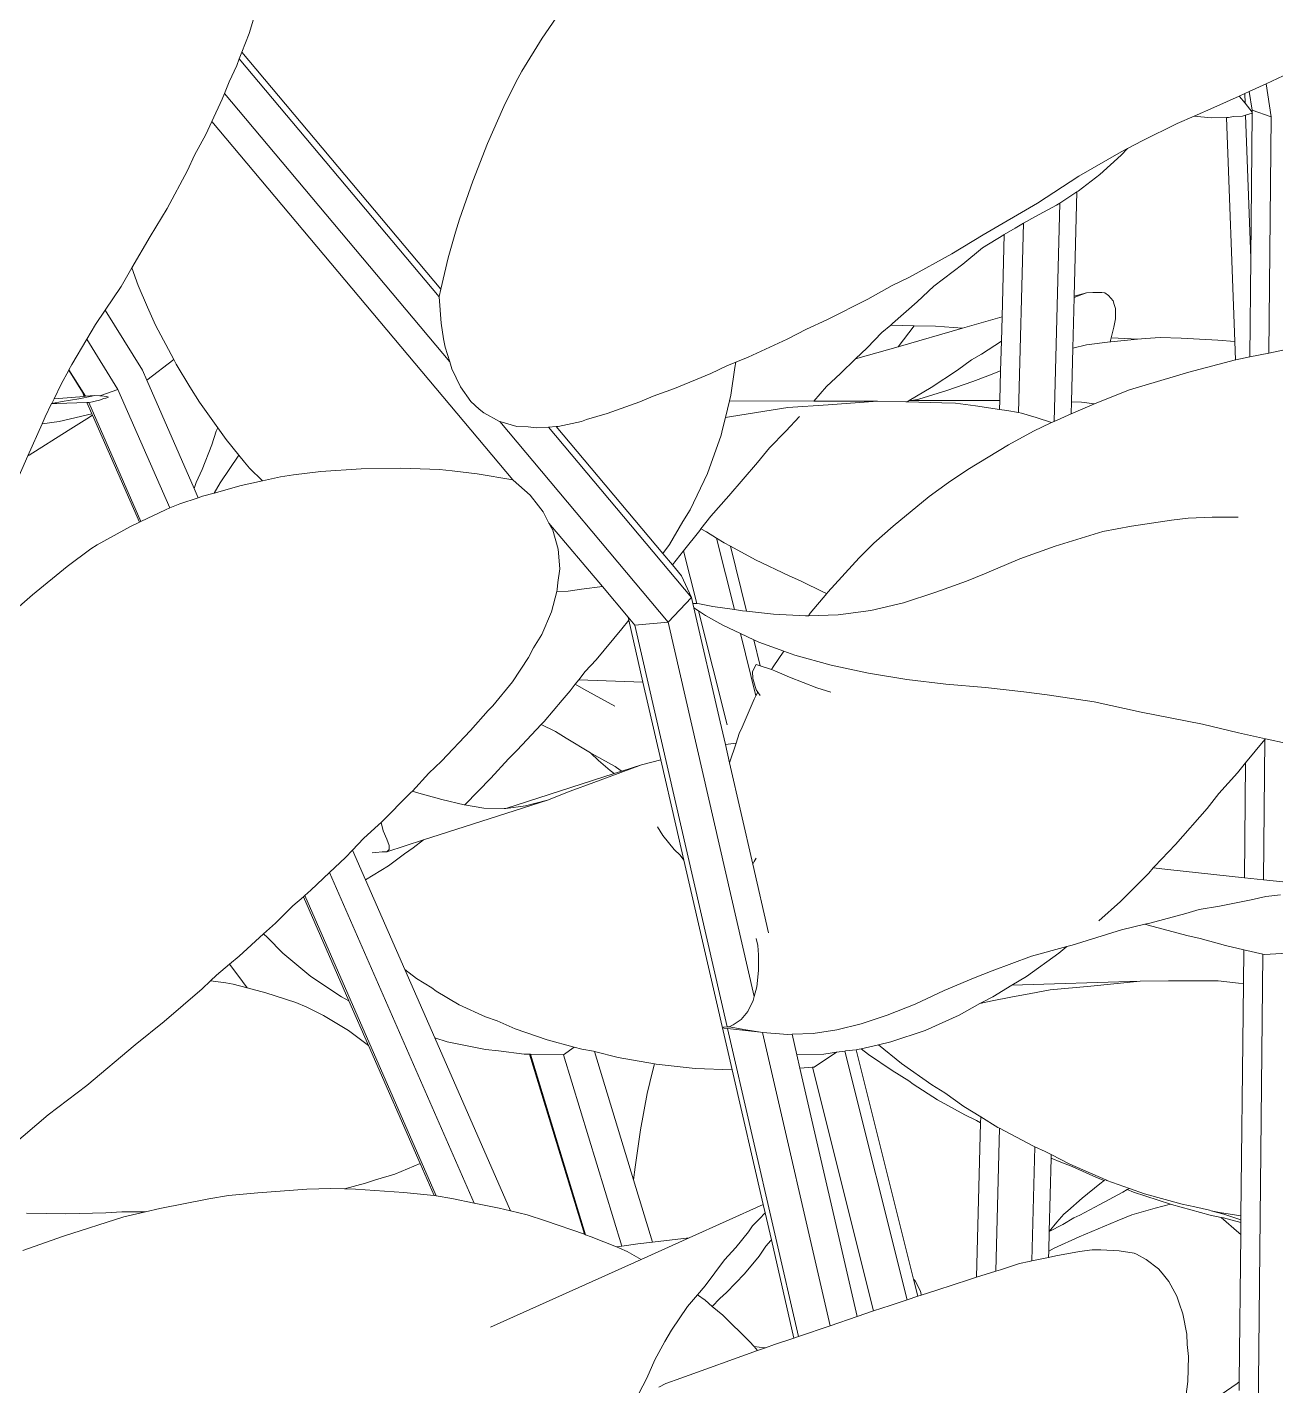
# Model space of a CAD drawing. Header units: metres. Extents: x 12.2 to 77.2, y 18.8 to 35.5.
# Drawn here: x 56.2861 to 56.479, y 29.6507 to 29.8605 of the extents above; entities that cross this region are included whole.
import ezdxf

# ---------------------------------------------------------------- set-up
doc = ezdxf.new("R2010")
doc.units = ezdxf.units.M
doc.layers.add('0inne_gulv', color=7, linetype='Continuous', lineweight=13)

# ---------------------------------------------------------------- blocks, each defined once
blk = doc.blocks.new('One bedroom house fr')
for p, q in [((1.37086, -2.60263), (1.36758, -2.60741)), ((1.32229, -2.60671), (1.32314, -2.60398)), ((1.32119, -2.60955), (1.32229, -2.60671)), ((1.36444, -2.61249), (1.36758, -2.60741)), ((1.32078, -2.61059), (1.32119, -2.60955)), ((1.35192, -2.64615), (1.32119, -2.60955)), ((1.31921, -2.61414), (1.32038, -2.61164)), ((1.32038, -2.61164), (1.32078, -2.61059)), ((1.35164, -2.64734), (1.32078, -2.61059)), ((1.31849, -2.61597), (1.31921, -2.61414)), ((1.36444, -2.61249), (1.36348, -2.61422)), ((1.48203, -2.61323), (1.47939, -2.61444)), ((1.31815, -2.61683), (1.31849, -2.61597)), ((1.35328, -2.65741), (1.31849, -2.61597)), ((1.36166, -2.61795), (1.36348, -2.61422)), ((1.47609, -2.61596), (1.47524, -2.61634)), ((1.47677, -2.61565), (1.47609, -2.61596)), ((1.47609, -2.61596), (1.47614, -2.61747)), ((1.4768, -2.61563), (1.47677, -2.61565)), ((1.47939, -2.61444), (1.4768, -2.61563)), ((1.47725, -2.61852), (1.4768, -2.61563)), ((1.48019, -2.61956), (1.47939, -2.61444)), ((1.31655, -2.62026), (1.31815, -2.61683)), ((1.35914, -2.62365), (1.36166, -2.61795)), ((1.47131, -2.61812), (1.46827, -2.61945)), ((1.47524, -2.61634), (1.47131, -2.61812)), ((1.47524, -2.61634), (1.47531, -2.61641)), ((1.47614, -2.61747), (1.47531, -2.61641)), ((1.47724, -2.61886), (1.47614, -2.61747)), ((1.31561, -2.62226), (1.31655, -2.62026)), ((1.36304, -2.67563), (1.31655, -2.62026)), ((1.46827, -2.61945), (1.46568, -2.62059)), ((1.46827, -2.61945), (1.47092, -2.61969)), ((1.47328, -2.61965), (1.47092, -2.61969)), ((1.4736, -2.61965), (1.47328, -2.61965)), ((1.47454, -2.65424), (1.47328, -2.61965)), ((1.4736, -2.61965), (1.47434, -2.61953)), ((1.47574, -2.61944), (1.47434, -2.61953)), ((1.47621, -2.6193), (1.47574, -2.61944)), ((1.47724, -2.61897), (1.47621, -2.6193)), ((1.47621, -2.6193), (1.47701, -2.64139)), ((1.47701, -2.64139), (1.47724, -2.61897)), ((1.47724, -2.61886), (1.47725, -2.61852)), ((1.47724, -2.61891), (1.47724, -2.61886)), ((1.47729, -2.61896), (1.47724, -2.61897)), ((1.48019, -2.61956), (1.47725, -2.61852)), ((1.47982, -2.65604), (1.48019, -2.61956)), ((1.31561, -2.62226), (1.31387, -2.6255)), ((1.46027, -2.62324), (1.46568, -2.62059)), ((1.35914, -2.62365), (1.35684, -2.62948)), ((1.45699, -2.6255), (1.458, -2.62444)), ((1.458, -2.62444), (1.457, -2.62497)), ((1.46027, -2.62324), (1.458, -2.62444)), ((1.31387, -2.6255), (1.31276, -2.62786)), ((1.457, -2.62497), (1.45047, -2.62873)), ((1.45369, -2.62846), (1.45699, -2.6255)), ((1.30964, -2.6337), (1.31276, -2.62786)), ((1.44409, -2.6329), (1.45047, -2.62873)), ((1.45369, -2.62846), (1.45036, -2.63104)), ((1.35478, -2.63538), (1.35684, -2.62948)), ((1.43568, -2.63777), (1.44409, -2.6329)), ((1.44665, -2.66658), (1.44754, -2.63288)), ((1.44754, -2.63288), (1.44702, -2.63322)), ((1.45017, -2.63116), (1.44754, -2.63288)), ((1.45017, -2.63116), (1.44974, -2.64725)), ((1.45036, -2.63104), (1.45017, -2.63116)), ((1.30703, -2.63802), (1.30964, -2.6337)), ((1.44366, -2.63501), (1.44194, -2.63598)), ((1.44366, -2.63501), (1.44702, -2.63322)), ((1.35478, -2.63538), (1.35416, -2.63739)), ((1.44061, -2.63673), (1.43895, -2.63771)), ((1.44194, -2.63598), (1.44061, -2.63673)), ((1.44116, -2.66523), (1.44194, -2.63598)), ((1.30418, -2.64288), (1.30703, -2.63802)), ((1.35307, -2.64135), (1.35416, -2.63739)), ((1.43085, -2.64069), (1.43568, -2.63777)), ((1.43887, -2.63776), (1.43559, -2.63978)), ((1.43861, -2.65045), (1.43895, -2.63771)), ((1.43895, -2.63771), (1.43887, -2.63776)), ((1.35192, -2.64615), (1.35307, -2.64135)), ((1.42429, -2.64429), (1.43085, -2.64069)), ((1.43559, -2.63978), (1.43254, -2.64231)), ((1.47686, -2.65664), (1.47701, -2.64139)), ((1.30251, -2.64574), (1.30418, -2.64288)), ((1.30418, -2.64288), (1.30514, -2.64558)), ((1.43254, -2.64231), (1.42809, -2.6457)), ((1.30514, -2.64558), (1.30659, -2.64894)), ((1.42163, -2.6456), (1.41788, -2.64771)), ((1.42429, -2.64429), (1.42163, -2.6456)), ((1.30006, -2.6494), (1.30251, -2.64574)), ((1.35165, -2.64728), (1.35164, -2.64734)), ((1.35164, -2.64734), (1.35194, -2.65143)), ((1.35165, -2.64728), (1.35192, -2.64615)), ((1.41788, -2.64771), (1.41155, -2.65091)), ((1.42809, -2.6457), (1.42549, -2.64813)), ((1.44974, -2.64748), (1.44953, -2.65529)), ((1.44974, -2.64725), (1.45166, -2.64671)), ((1.45095, -2.64701), (1.44974, -2.64748)), ((1.44974, -2.64725), (1.44974, -2.64748)), ((1.45095, -2.64701), (1.45166, -2.64671)), ((1.45166, -2.64671), (1.45264, -2.64666)), ((1.45264, -2.64666), (1.45401, -2.64669)), ((1.45401, -2.64669), (1.45449, -2.64676)), ((1.45449, -2.64676), (1.45505, -2.64713)), ((1.45576, -2.64797), (1.45505, -2.64713)), ((1.29857, -2.65163), (1.30006, -2.6494)), ((1.30581, -2.6587), (1.30006, -2.6494)), ((1.30784, -2.65171), (1.30659, -2.64894)), ((1.42549, -2.64813), (1.42167, -2.65149)), ((1.45594, -2.64853), (1.45576, -2.64797)), ((1.45612, -2.64914), (1.45594, -2.64853)), ((1.45612, -2.64914), (1.45615, -2.65076)), ((1.29722, -2.6539), (1.29857, -2.65163)), ((1.31065, -2.65705), (1.30784, -2.65171)), ((1.35232, -2.65386), (1.35194, -2.65143)), ((1.4084, -2.65233), (1.41155, -2.65091)), ((1.42001, -2.65287), (1.4214, -2.65171)), ((1.4214, -2.65171), (1.42167, -2.65149)), ((1.4214, -2.65171), (1.42504, -2.65181)), ((1.42258, -2.65505), (1.42504, -2.65181)), ((1.42504, -2.65181), (1.42835, -2.65189)), ((1.42835, -2.65189), (1.4325, -2.65221)), ((1.4325, -2.65221), (1.43861, -2.65045)), ((1.43851, -2.65421), (1.43861, -2.65045)), ((1.45615, -2.65076), (1.45586, -2.65203)), ((1.29492, -2.65778), (1.29722, -2.6539)), ((1.29722, -2.6539), (1.30201, -2.66164)), ((1.35257, -2.65515), (1.35232, -2.65386)), ((1.3994, -2.65667), (1.40539, -2.6539)), ((1.40539, -2.6539), (1.4084, -2.65233)), ((1.41775, -2.65521), (1.42001, -2.65287)), ((1.42258, -2.65505), (1.4325, -2.65221)), ((1.45547, -2.65367), (1.45532, -2.65429)), ((1.4554, -2.65428), (1.45951, -2.65389)), ((1.45586, -2.65203), (1.45547, -2.65367)), ((1.45547, -2.65367), (1.45654, -2.65375)), ((1.45654, -2.65375), (1.45951, -2.65389)), ((1.45951, -2.65389), (1.46075, -2.65377)), ((1.46301, -2.65362), (1.46075, -2.65377)), ((1.46626, -2.65372), (1.46301, -2.65362)), ((1.46626, -2.65372), (1.47196, -2.65404)), ((1.35328, -2.65741), (1.35257, -2.65515)), ((1.41596, -2.65695), (1.42258, -2.65505)), ((1.41775, -2.65521), (1.41596, -2.65695)), ((1.43851, -2.65421), (1.43541, -2.65619)), ((1.43839, -2.65876), (1.43851, -2.65421)), ((1.44953, -2.65529), (1.44931, -2.66359)), ((1.44953, -2.65529), (1.45163, -2.65475)), ((1.45163, -2.65475), (1.45532, -2.65429)), ((1.45532, -2.65429), (1.4554, -2.65428)), ((1.47196, -2.65404), (1.47454, -2.65424)), ((1.47465, -2.65709), (1.47454, -2.65424)), ((1.47982, -2.65604), (1.47686, -2.65664)), ((1.48197, -2.6556), (1.47982, -2.65604)), ((1.29447, -2.65862), (1.29492, -2.65778)), ((1.31065, -2.65705), (1.30651, -2.66022)), ((1.31102, -2.65775), (1.31065, -2.65705)), ((1.31314, -2.66123), (1.31102, -2.65775)), ((1.35361, -2.65846), (1.35328, -2.65741)), ((1.3936, -2.6592), (1.39607, -2.65801)), ((1.39607, -2.65801), (1.39749, -2.65744)), ((1.39749, -2.65744), (1.39735, -2.65829)), ((1.39749, -2.65744), (1.3994, -2.65667)), ((1.41596, -2.65695), (1.41367, -2.6592)), ((1.43171, -2.65866), (1.43391, -2.65706)), ((1.43541, -2.65619), (1.43391, -2.65706)), ((1.47465, -2.65709), (1.46744, -2.65897)), ((1.47474, -2.65707), (1.47465, -2.65709)), ((1.47686, -2.65664), (1.47474, -2.65707)), ((1.29327, -2.66083), (1.29444, -2.65867)), ((1.29444, -2.65867), (1.29447, -2.65862)), ((1.29654, -2.66206), (1.29444, -2.65867)), ((1.297, -2.66271), (1.29447, -2.65862)), ((1.30651, -2.66022), (1.30581, -2.6587)), ((1.30651, -2.66022), (1.30648, -2.66024)), ((1.3138, -2.67694), (1.30651, -2.66022)), ((1.35361, -2.65846), (1.35495, -2.66127)), ((1.3936, -2.6592), (1.38803, -2.66152)), ((1.39735, -2.65829), (1.39673, -2.66255)), ((1.41367, -2.6592), (1.4115, -2.66122)), ((1.43171, -2.65866), (1.42763, -2.66136)), ((1.43408, -2.66043), (1.43642, -2.65956)), ((1.43642, -2.65956), (1.43839, -2.65876)), ((1.43827, -2.66338), (1.43839, -2.65876)), ((1.46744, -2.65897), (1.45827, -2.66173)), ((1.29216, -2.66308), (1.29327, -2.66083)), ((1.29683, -2.66272), (1.29654, -2.66206)), ((1.29654, -2.66206), (1.29697, -2.66271)), ((1.29926, -2.66263), (1.30201, -2.66164)), ((1.30201, -2.66164), (1.31004, -2.67996)), ((1.31464, -2.66363), (1.31314, -2.66123)), ((1.35657, -2.66353), (1.35495, -2.66127)), ((1.38803, -2.66152), (1.38472, -2.66268)), ((1.4115, -2.66122), (1.40952, -2.66345)), ((1.42763, -2.66136), (1.42428, -2.66338)), ((1.43007, -2.6618), (1.42575, -2.66316)), ((1.43007, -2.6618), (1.43408, -2.66043)), ((1.45827, -2.66173), (1.45301, -2.66381)), ((1.29077, -2.6659), (1.29179, -2.66383)), ((1.29179, -2.66383), (1.2918, -2.6638)), ((1.29258, -2.66382), (1.29179, -2.66383)), ((1.2918, -2.6638), (1.29216, -2.66308)), ((1.29343, -2.66354), (1.2918, -2.6638)), ((1.29216, -2.66308), (1.29683, -2.66272)), ((1.29725, -2.66369), (1.29258, -2.66382)), ((1.29343, -2.66354), (1.29599, -2.66309)), ((1.29599, -2.66309), (1.29798, -2.6627)), ((1.29683, -2.66272), (1.29697, -2.66271)), ((1.29697, -2.66271), (1.297, -2.66271)), ((1.297, -2.66271), (1.29843, -2.6626)), ((1.29753, -2.66367), (1.29725, -2.66369)), ((1.29801, -2.66543), (1.29725, -2.66369)), ((1.30557, -2.68203), (1.29753, -2.66367)), ((1.29762, -2.66367), (1.2992, -2.66331)), ((1.29798, -2.6627), (1.29843, -2.6626)), ((1.29843, -2.6626), (1.29926, -2.66263)), ((1.29983, -2.66304), (1.2992, -2.66331)), ((1.29926, -2.66263), (1.29945, -2.66264)), ((1.29945, -2.66264), (1.30033, -2.66272)), ((1.30018, -2.66298), (1.29983, -2.66304)), ((1.30057, -2.66284), (1.30018, -2.66298)), ((1.30057, -2.66284), (1.30033, -2.66272)), ((1.31464, -2.66363), (1.31746, -2.66759)), ((1.35785, -2.66468), (1.35657, -2.66353)), ((1.37761, -2.66539), (1.38267, -2.66356)), ((1.38267, -2.66356), (1.38472, -2.66268)), ((1.39651, -2.66342), (1.39587, -2.66598)), ((1.39673, -2.66255), (1.39651, -2.66342)), ((1.40952, -2.66345), (1.39651, -2.66342)), ((1.39939, -2.6654), (1.40549, -2.66444)), ((1.40549, -2.66444), (1.41175, -2.66402)), ((1.41939, -2.66347), (1.40952, -2.66345)), ((1.41175, -2.66402), (1.41939, -2.66347)), ((1.41939, -2.66347), (1.42375, -2.66357)), ((1.42375, -2.66357), (1.42397, -2.66357)), ((1.42428, -2.66338), (1.42397, -2.66357)), ((1.42397, -2.66357), (1.42929, -2.6637)), ((1.42428, -2.66338), (1.42468, -2.66338)), ((1.42468, -2.66338), (1.42575, -2.66316)), ((1.42468, -2.66338), (1.43712, -2.66336)), ((1.43139, -2.66376), (1.42929, -2.6637)), ((1.4345, -2.66419), (1.43139, -2.66376)), ((1.4345, -2.66419), (1.43823, -2.66476)), ((1.43827, -2.66338), (1.43712, -2.66336)), ((1.43823, -2.66476), (1.43827, -2.66338)), ((1.44931, -2.66359), (1.44926, -2.66544)), ((1.45289, -2.66386), (1.44926, -2.66544)), ((1.44931, -2.66359), (1.4509, -2.66362)), ((1.4509, -2.66362), (1.45289, -2.66386)), ((1.45301, -2.66381), (1.45289, -2.66386)), ((1.29077, -2.6659), (1.29031, -2.66694)), ((1.29293, -2.66661), (1.29801, -2.66543)), ((1.29724, -2.66618), (1.29434, -2.66801)), ((1.29724, -2.66618), (1.2981, -2.66562)), ((1.2981, -2.66562), (1.29801, -2.66543)), ((1.30534, -2.68215), (1.2981, -2.66562)), ((1.35854, -2.66529), (1.35785, -2.66468)), ((1.36097, -2.66661), (1.35854, -2.66529)), ((1.37364, -2.66658), (1.37006, -2.66737)), ((1.37441, -2.66629), (1.37364, -2.66658)), ((1.37761, -2.66539), (1.37441, -2.66629)), ((1.39587, -2.66598), (1.39543, -2.66779)), ((1.39587, -2.66598), (1.3965, -2.66588)), ((1.3965, -2.66588), (1.39939, -2.6654)), ((1.4073, -2.66584), (1.40519, -2.6681)), ((1.43823, -2.66476), (1.43936, -2.66493)), ((1.43936, -2.66493), (1.44116, -2.66523)), ((1.44116, -2.66523), (1.4416, -2.66531)), ((1.4416, -2.66531), (1.44385, -2.66598)), ((1.44385, -2.66598), (1.44622, -2.66677)), ((1.44665, -2.66658), (1.44622, -2.66677)), ((1.44926, -2.66544), (1.44665, -2.66658)), ((1.29031, -2.66694), (1.28813, -2.67192)), ((1.29434, -2.66801), (1.28832, -2.67178)), ((1.29031, -2.66694), (1.29293, -2.66661)), ((1.31652, -2.67023), (1.31722, -2.66808)), ((1.31722, -2.66808), (1.31746, -2.66759)), ((1.31746, -2.66759), (1.31873, -2.66937)), ((1.36101, -2.66662), (1.36097, -2.66661)), ((1.38702, -2.6976), (1.36101, -2.66662)), ((1.36364, -2.66735), (1.36101, -2.66662)), ((1.36364, -2.66735), (1.36538, -2.66744)), ((1.36666, -2.66758), (1.36538, -2.66744)), ((1.36854, -2.66746), (1.36666, -2.66758)), ((1.36975, -2.66739), (1.36854, -2.66746)), ((1.39062, -2.69377), (1.36854, -2.66746)), ((1.37006, -2.66737), (1.36975, -2.66739)), ((1.38621, -2.687), (1.36975, -2.66739)), ((1.39309, -2.67461), (1.3952, -2.66869)), ((1.39543, -2.66779), (1.3952, -2.66869)), ((1.40519, -2.6681), (1.40267, -2.67069)), ((1.43959, -2.67023), (1.44347, -2.66808)), ((1.44347, -2.66808), (1.44615, -2.6668)), ((1.44622, -2.66677), (1.44615, -2.6668)), ((1.31652, -2.67023), (1.31502, -2.67402)), ((1.32073, -2.67182), (1.31873, -2.66937)), ((1.40081, -2.67295), (1.40267, -2.67069)), ((1.43959, -2.67023), (1.43331, -2.67402)), ((1.28628, -2.67612), (1.28813, -2.67192)), ((1.28813, -2.67192), (1.28832, -2.67178)), ((1.31783, -2.67606), (1.32073, -2.67182)), ((1.32159, -2.67287), (1.32073, -2.67182)), ((1.32238, -2.67382), (1.32159, -2.67287)), ((1.31502, -2.67402), (1.31411, -2.676)), ((1.32436, -2.67577), (1.32238, -2.67382)), ((1.32715, -2.67516), (1.32913, -2.67483)), ((1.32913, -2.67483), (1.33336, -2.67434)), ((1.33336, -2.67434), (1.33959, -2.67392)), ((1.34573, -2.67382), (1.33959, -2.67392)), ((1.34573, -2.67382), (1.35171, -2.67404)), ((1.35171, -2.67404), (1.35368, -2.67422)), ((1.35368, -2.67422), (1.35753, -2.67468)), ((1.36304, -2.67563), (1.35753, -2.67468)), ((1.39309, -2.67461), (1.39041, -2.68025)), ((1.3964, -2.6781), (1.40081, -2.67295)), ((1.43331, -2.67402), (1.43032, -2.676)), ((1.31411, -2.676), (1.3138, -2.67694)), ((1.31443, -2.67837), (1.3138, -2.67694)), ((1.31691, -2.67765), (1.31783, -2.67606)), ((1.31691, -2.67765), (1.32107, -2.67649)), ((1.32107, -2.67649), (1.32436, -2.67577)), ((1.32436, -2.67577), (1.32715, -2.67516)), ((1.36309, -2.67565), (1.36304, -2.67563)), ((1.36309, -2.67565), (1.36569, -2.678)), ((1.43032, -2.676), (1.42737, -2.67821)), ((1.31443, -2.67837), (1.31162, -2.67932)), ((1.31511, -2.67815), (1.31443, -2.67837)), ((1.31511, -2.67815), (1.31691, -2.67765)), ((1.36569, -2.678), (1.36701, -2.67965)), ((1.39361, -2.68121), (1.3964, -2.6781)), ((1.42737, -2.67821), (1.42177, -2.68277)), ((1.30557, -2.68203), (1.30937, -2.68023)), ((1.30937, -2.68023), (1.31004, -2.67996)), ((1.31004, -2.67996), (1.31162, -2.67932)), ((1.36772, -2.68056), (1.36701, -2.67965)), ((1.36772, -2.68056), (1.36862, -2.68229)), ((1.39041, -2.68025), (1.38932, -2.68205)), ((1.3921, -2.6832), (1.39361, -2.68121)), ((1.29885, -2.68564), (1.30397, -2.6828)), ((1.30397, -2.6828), (1.30534, -2.68215)), ((1.30534, -2.68215), (1.30557, -2.68203)), ((1.37686, -2.6921), (1.36862, -2.68229)), ((1.36862, -2.68229), (1.36919, -2.68337)), ((1.37004, -2.68632), (1.36919, -2.68337)), ((1.38932, -2.68205), (1.38725, -2.6856)), ((1.3919, -2.68346), (1.3921, -2.6832)), ((1.3921, -2.6832), (1.39297, -2.68364)), ((1.42177, -2.68277), (1.41881, -2.68541)), ((1.45418, -2.68361), (1.4586, -2.68276)), ((1.4586, -2.68276), (1.46477, -2.68182)), ((1.46734, -2.68153), (1.46477, -2.68182)), ((1.47104, -2.6814), (1.46734, -2.68153)), ((1.47104, -2.6814), (1.47506, -2.68139)), ((1.3919, -2.68346), (1.38941, -2.68659)), ((1.3945, -2.6846), (1.39297, -2.68364)), ((1.39727, -2.69566), (1.3945, -2.6846)), ((1.39566, -2.68533), (1.3945, -2.6846)), ((1.39566, -2.68533), (1.39664, -2.68586)), ((1.41654, -2.68768), (1.41881, -2.68541)), ((1.44679, -2.68584), (1.45418, -2.68361)), ((1.29421, -2.68899), (1.29786, -2.68628)), ((1.29786, -2.68628), (1.29885, -2.68564)), ((1.37004, -2.68632), (1.37027, -2.68936)), ((1.38621, -2.687), (1.38725, -2.6856)), ((1.38769, -2.68875), (1.38621, -2.687)), ((1.38941, -2.68659), (1.38769, -2.68875)), ((1.39145, -2.69473), (1.38941, -2.68659)), ((1.39664, -2.68586), (1.39915, -2.69591)), ((1.39664, -2.68586), (1.40052, -2.68798)), ((1.44136, -2.68779), (1.44679, -2.68584)), ((1.29421, -2.68899), (1.28883, -2.69338)), ((1.37027, -2.68936), (1.36999, -2.69146)), ((1.38909, -2.69042), (1.38769, -2.68875)), ((1.40052, -2.68798), (1.40571, -2.69046)), ((1.4117, -2.69297), (1.41654, -2.68768)), ((1.43589, -2.69014), (1.44136, -2.68779)), ((1.3699, -2.69255), (1.36999, -2.69146)), ((1.38909, -2.69042), (1.39062, -2.69377)), ((1.40571, -2.69046), (1.40748, -2.6912)), ((1.40748, -2.6912), (1.41114, -2.69301)), ((1.42839, -2.69295), (1.43311, -2.69124)), ((1.43311, -2.69124), (1.43589, -2.69014)), ((1.28883, -2.69338), (1.28679, -2.69519)), ((1.36982, -2.69287), (1.36901, -2.696)), ((1.3699, -2.69255), (1.36982, -2.69287)), ((1.37157, -2.69281), (1.36982, -2.69287)), ((1.37157, -2.69281), (1.37362, -2.69252)), ((1.37686, -2.6921), (1.37362, -2.69252)), ((1.38083, -2.69682), (1.37686, -2.6921)), ((1.39062, -2.69377), (1.38702, -2.6976)), ((1.39084, -2.69471), (1.39062, -2.69377)), ((1.40898, -2.69622), (1.41153, -2.69317)), ((1.41114, -2.69301), (1.41153, -2.69317)), ((1.41153, -2.69317), (1.4117, -2.69297)), ((1.42839, -2.69295), (1.42339, -2.6946)), ((1.39084, -2.69471), (1.39145, -2.69473)), ((1.39099, -2.69536), (1.39084, -2.69471)), ((1.39099, -2.69536), (1.39173, -2.69584)), ((1.39505, -2.71298), (1.39099, -2.69536)), ((1.39145, -2.69473), (1.39186, -2.69475)), ((1.39613, -2.71342), (1.39173, -2.69584)), ((1.39173, -2.69584), (1.39279, -2.69654)), ((1.39395, -2.69516), (1.39186, -2.69475)), ((1.39395, -2.69516), (1.39727, -2.69566)), ((1.39727, -2.69566), (1.39852, -2.69585)), ((1.39915, -2.69591), (1.39852, -2.69585)), ((1.40329, -2.69634), (1.39915, -2.69591)), ((1.4133, -2.69644), (1.41836, -2.69578)), ((1.41836, -2.69578), (1.42339, -2.6946)), ((1.36751, -2.69947), (1.36901, -2.696)), ((1.37988, -2.69863), (1.38093, -2.69727)), ((1.38188, -2.69807), (1.38083, -2.69682)), ((1.38093, -2.69727), (1.38083, -2.69682)), ((1.38313, -2.70684), (1.38093, -2.69727)), ((1.38702, -2.6976), (1.38188, -2.69807)), ((1.40033, -2.75539), (1.38702, -2.6976)), ((1.39546, -2.69807), (1.39279, -2.69654)), ((1.39546, -2.69807), (1.39819, -2.69934)), ((1.40826, -2.69661), (1.40329, -2.69634)), ((1.4087, -2.6966), (1.40826, -2.69661)), ((1.4087, -2.6966), (1.40898, -2.69622)), ((1.4133, -2.69644), (1.4087, -2.6966)), ((1.36751, -2.69947), (1.36625, -2.70155)), ((1.37988, -2.69863), (1.37589, -2.70339)), ((1.39616, -2.76006), (1.38188, -2.69807)), ((1.40059, -2.70895), (1.39819, -2.69934)), ((1.39819, -2.69934), (1.40025, -2.70031)), ((1.36625, -2.70155), (1.36548, -2.70306)), ((1.40025, -2.70031), (1.40126, -2.70434)), ((1.40025, -2.70031), (1.40102, -2.70066)), ((1.40488, -2.70207), (1.40102, -2.70066)), ((1.40488, -2.70207), (1.40324, -2.70449)), ((1.40658, -2.70269), (1.40488, -2.70207)), ((1.36298, -2.70681), (1.36548, -2.70306)), ((1.37423, -2.70522), (1.37589, -2.70339)), ((1.40063, -2.70413), (1.40004, -2.70521)), ((1.40063, -2.70413), (1.40126, -2.70434)), ((1.40126, -2.70434), (1.40298, -2.70492)), ((1.4122, -2.70422), (1.40658, -2.70269)), ((1.4122, -2.70422), (1.41797, -2.70545)), ((1.37324, -2.70648), (1.37423, -2.70522)), ((1.4001, -2.70627), (1.40004, -2.70521)), ((1.4001, -2.70627), (1.40064, -2.70804)), ((1.40298, -2.70492), (1.40324, -2.70449)), ((1.40298, -2.70492), (1.40352, -2.7051)), ((1.40575, -2.70609), (1.40352, -2.7051)), ((1.40575, -2.70609), (1.41, -2.70773)), ((1.41797, -2.70545), (1.42388, -2.70643)), ((1.42388, -2.70643), (1.42992, -2.70719)), ((1.36298, -2.70681), (1.35994, -2.71049)), ((1.37189, -2.7082), (1.37068, -2.70962)), ((1.37189, -2.7082), (1.37268, -2.70719)), ((1.37268, -2.70719), (1.37324, -2.70648)), ((1.374, -2.70795), (1.37268, -2.70719)), ((1.37324, -2.70648), (1.38313, -2.70684)), ((1.374, -2.70795), (1.37881, -2.71054)), ((1.3859, -2.71885), (1.38313, -2.70684)), ((1.40059, -2.70895), (1.40089, -2.7084)), ((1.40089, -2.7084), (1.40064, -2.70804)), ((1.40124, -2.70891), (1.40089, -2.7084)), ((1.41216, -2.70841), (1.41, -2.70773)), ((1.42992, -2.70719), (1.43603, -2.70769)), ((1.44197, -2.70833), (1.43603, -2.70769)), ((1.44197, -2.70833), (1.44556, -2.70879)), ((1.35994, -2.71049), (1.3592, -2.71124)), ((1.37068, -2.70962), (1.36785, -2.71293)), ((1.39845, -2.71378), (1.40032, -2.70946)), ((1.40032, -2.70946), (1.40059, -2.70895)), ((1.44556, -2.70879), (1.45281, -2.70987)), ((1.46009, -2.71151), (1.45281, -2.70987)), ((1.3592, -2.71124), (1.35652, -2.71434)), ((1.46959, -2.71332), (1.46009, -2.71151)), ((1.35199, -2.71908), (1.35652, -2.71434)), ((1.36371, -2.71738), (1.36743, -2.71338)), ((1.36743, -2.71338), (1.36785, -2.71293)), ((1.36964, -2.71446), (1.36743, -2.71338)), ((1.37128, -2.71552), (1.36964, -2.71446)), ((1.39586, -2.71649), (1.39505, -2.71298)), ((1.39802, -2.71478), (1.39752, -2.71628)), ((1.39802, -2.71478), (1.39845, -2.71378)), ((1.47515, -2.71469), (1.46959, -2.71332)), ((1.47929, -2.71559), (1.47515, -2.71469)), ((1.37128, -2.71552), (1.37502, -2.71776)), ((1.39586, -2.71649), (1.39752, -2.71628)), ((1.39651, -2.71933), (1.39586, -2.71649)), ((1.39752, -2.71628), (1.39651, -2.71933)), ((1.47921, -2.71569), (1.47622, -2.71933)), ((1.47899, -2.73736), (1.47921, -2.71569)), ((1.47929, -2.71559), (1.47921, -2.71569)), ((1.48266, -2.71633), (1.47929, -2.71559)), ((1.35966, -2.7217), (1.36235, -2.71871)), ((1.36371, -2.71738), (1.36235, -2.71871)), ((1.37625, -2.71894), (1.37502, -2.71776)), ((1.37502, -2.71776), (1.37575, -2.71819)), ((1.37884, -2.7199), (1.37575, -2.71819)), ((1.37625, -2.71894), (1.37805, -2.7205)), ((1.38289, -2.71962), (1.3859, -2.71885)), ((1.38822, -2.72893), (1.3859, -2.71885)), ((1.35004, -2.72093), (1.34751, -2.72368)), ((1.35199, -2.71908), (1.35004, -2.72093)), ((1.37867, -2.72098), (1.36194, -2.72634)), ((1.37789, -2.72147), (1.38289, -2.71962)), ((1.37805, -2.7205), (1.37867, -2.72098)), ((1.37987, -2.72059), (1.37867, -2.72098)), ((1.37964, -2.72046), (1.37884, -2.7199)), ((1.37987, -2.72059), (1.37964, -2.72046)), ((1.38289, -2.71962), (1.37987, -2.72059)), ((1.40011, -2.73496), (1.39651, -2.71933)), ((1.47496, -2.72086), (1.4721, -2.72405)), ((1.47622, -2.71933), (1.47496, -2.72086)), ((1.47604, -2.73705), (1.47622, -2.71933)), ((1.35565, -2.72574), (1.35966, -2.7217)), ((1.3719, -2.72371), (1.37556, -2.72233)), ((1.37556, -2.72233), (1.37789, -2.72147)), ((1.34725, -2.72396), (1.34267, -2.72851)), ((1.34751, -2.72368), (1.34725, -2.72396)), ((1.34813, -2.72387), (1.34751, -2.72368)), ((1.34813, -2.72387), (1.35206, -2.72498)), ((1.36838, -2.72507), (1.34924, -2.73121)), ((1.3555, -2.72579), (1.35206, -2.72498)), ((1.36497, -2.72597), (1.36838, -2.72507)), ((1.3719, -2.72371), (1.36838, -2.72507)), ((1.47027, -2.72634), (1.4721, -2.72405)), ((1.35558, -2.7258), (1.3555, -2.72579)), ((1.35565, -2.72574), (1.35558, -2.7258)), ((1.35858, -2.7263), (1.35558, -2.7258)), ((1.3617, -2.72637), (1.35858, -2.7263)), ((1.3617, -2.72637), (1.36194, -2.72634)), ((1.36194, -2.72634), (1.36497, -2.72597)), ((1.46542, -2.7319), (1.47027, -2.72634)), ((1.34229, -2.72889), (1.33997, -2.73101)), ((1.34267, -2.72851), (1.34229, -2.72889)), ((1.34298, -2.72981), (1.34267, -2.72851)), ((1.38537, -2.72921), (1.38618, -2.73052)), ((1.38947, -2.73436), (1.38822, -2.72893)), ((1.33826, -2.73278), (1.33997, -2.73101)), ((1.34358, -2.73112), (1.34298, -2.72981)), ((1.34924, -2.73121), (1.34357, -2.73303)), ((1.34358, -2.73112), (1.34395, -2.73207)), ((1.34765, -2.73246), (1.34924, -2.73121)), ((1.38618, -2.73052), (1.38798, -2.73272)), ((1.33716, -2.73391), (1.33826, -2.73278)), ((1.34027, -2.73736), (1.33826, -2.73278)), ((1.34186, -2.73314), (1.34132, -2.73323)), ((1.34186, -2.73314), (1.34283, -2.73303)), ((1.34357, -2.73303), (1.34283, -2.73303)), ((1.34395, -2.73271), (1.34357, -2.73303)), ((1.34384, -2.7352), (1.34632, -2.73336)), ((1.34395, -2.73207), (1.34395, -2.73249)), ((1.34395, -2.73249), (1.34395, -2.73271)), ((1.34765, -2.73246), (1.34632, -2.73336)), ((1.38887, -2.73359), (1.38798, -2.73272)), ((1.38947, -2.73436), (1.38887, -2.73359)), ((1.46542, -2.7319), (1.46213, -2.73534)), ((1.3347, -2.73625), (1.33716, -2.73391)), ((1.34027, -2.73736), (1.34384, -2.7352)), ((1.39692, -2.76671), (1.38947, -2.73436)), ((1.40011, -2.73496), (1.4003, -2.73456)), ((1.40255, -2.74554), (1.40011, -2.73496)), ((1.4003, -2.73456), (1.40064, -2.73404)), ((1.46197, -2.73553), (1.46127, -2.73634)), ((1.46213, -2.73534), (1.46197, -2.73553)), ((1.4642, -2.73577), (1.46197, -2.73553)), ((1.47604, -2.73705), (1.4642, -2.73577)), ((1.33185, -2.73897), (1.3347, -2.73625)), ((1.3347, -2.73625), (1.35706, -2.7873)), ((1.34635, -2.75124), (1.34027, -2.73736)), ((1.46127, -2.73634), (1.45691, -2.74075)), ((1.47899, -2.73736), (1.47604, -2.73705)), ((1.4845, -2.73796), (1.47899, -2.73736)), ((1.32904, -2.74142), (1.33068, -2.73999)), ((1.33068, -2.73999), (1.33089, -2.73981)), ((1.33771, -2.75604), (1.33068, -2.73999)), ((1.33089, -2.73981), (1.33185, -2.73897)), ((1.35121, -2.7862), (1.33089, -2.73981)), ((1.47708, -2.74045), (1.47933, -2.73993)), ((1.47933, -2.73993), (1.4816, -2.73972)), ((1.32638, -2.74405), (1.32904, -2.74142)), ((1.45691, -2.74075), (1.45353, -2.74369)), ((1.46908, -2.74198), (1.46698, -2.7426)), ((1.4722, -2.74143), (1.46908, -2.74198)), ((1.4722, -2.74143), (1.47708, -2.74045)), ((1.32454, -2.74573), (1.32638, -2.74405)), ((1.46066, -2.74423), (1.46142, -2.74405)), ((1.46142, -2.74405), (1.46698, -2.7426)), ((1.32077, -2.74915), (1.32454, -2.74573)), ((1.32454, -2.74573), (1.32513, -2.7463)), ((1.32748, -2.74872), (1.32513, -2.7463)), ((1.44943, -2.74745), (1.45706, -2.74508)), ((1.45706, -2.74508), (1.46066, -2.74423)), ((1.46119, -2.74439), (1.46066, -2.74423)), ((1.46119, -2.74439), (1.46715, -2.74595)), ((1.46715, -2.74595), (1.46919, -2.74643)), ((1.40086, -2.74751), (1.40064, -2.74643)), ((1.401, -2.74898), (1.40086, -2.74751)), ((1.44317, -2.74918), (1.44862, -2.74767)), ((1.44737, -2.74872), (1.44862, -2.74767)), ((1.44862, -2.74767), (1.44943, -2.74745)), ((1.46919, -2.74643), (1.47314, -2.74751)), ((1.47593, -2.74817), (1.47314, -2.74751)), ((1.47588, -2.75341), (1.47593, -2.74817)), ((1.47887, -2.74886), (1.47593, -2.74817)), ((1.31927, -2.75041), (1.31728, -2.75208)), ((1.32077, -2.74915), (1.31927, -2.75041)), ((1.31927, -2.75041), (1.32054, -2.75208)), ((1.32748, -2.74872), (1.33184, -2.75232)), ((1.401, -2.74898), (1.401, -2.7514)), ((1.43709, -2.75142), (1.44317, -2.74918)), ((1.44737, -2.74872), (1.44236, -2.75232)), ((1.47764, -2.86984), (1.47887, -2.74886)), ((1.4791, -2.74891), (1.47887, -2.74886)), ((1.4791, -2.74891), (1.48362, -2.74864)), ((1.31728, -2.75208), (1.31631, -2.753)), ((1.32054, -2.75208), (1.32199, -2.75406)), ((1.33184, -2.75232), (1.33658, -2.75545)), ((1.34816, -2.7526), (1.34635, -2.75124)), ((1.35098, -2.7618), (1.34635, -2.75124)), ((1.34816, -2.7526), (1.35052, -2.75408)), ((1.40071, -2.75392), (1.401, -2.7514)), ((1.42964, -2.75449), (1.43421, -2.75256)), ((1.43421, -2.75256), (1.43709, -2.75142)), ((1.44236, -2.75232), (1.44014, -2.75366)), ((1.3092, -2.75926), (1.31503, -2.7542)), ((1.31631, -2.753), (1.31503, -2.7542)), ((1.31872, -2.75328), (1.31631, -2.753)), ((1.31984, -2.7535), (1.31872, -2.75328)), ((1.32199, -2.75406), (1.31984, -2.7535)), ((1.32488, -2.75481), (1.32199, -2.75406)), ((1.35052, -2.75408), (1.35117, -2.75457)), ((1.35117, -2.75457), (1.35476, -2.75668)), ((1.40033, -2.75539), (1.40071, -2.75392)), ((1.42964, -2.75449), (1.42517, -2.75656)), ((1.44014, -2.75366), (1.43718, -2.75545)), ((1.45995, -2.75302), (1.44014, -2.75366)), ((1.44304, -2.75495), (1.44604, -2.75439)), ((1.44604, -2.75439), (1.4523, -2.75379)), ((1.4523, -2.75379), (1.45995, -2.75302)), ((1.45995, -2.75302), (1.46433, -2.75299)), ((1.46433, -2.75299), (1.4699, -2.75297)), ((1.47201, -2.75297), (1.4699, -2.75297)), ((1.47514, -2.75332), (1.47201, -2.75297)), ((1.47514, -2.75332), (1.47588, -2.75341)), ((1.47583, -2.75797), (1.47588, -2.75341)), ((1.32488, -2.75481), (1.32953, -2.75634)), ((1.3312, -2.75702), (1.32953, -2.75634)), ((1.33658, -2.75545), (1.33771, -2.75604)), ((1.34075, -2.76297), (1.33771, -2.75604)), ((1.35476, -2.75668), (1.35883, -2.75854)), ((1.39935, -2.75771), (1.40017, -2.75603)), ((1.40017, -2.75603), (1.40033, -2.75539)), ((1.42088, -2.75826), (1.42517, -2.75656)), ((1.43517, -2.75647), (1.43197, -2.75827)), ((1.43517, -2.75647), (1.43707, -2.75608)), ((1.43546, -2.7563), (1.43517, -2.75647)), ((1.43718, -2.75545), (1.43546, -2.7563)), ((1.43707, -2.75608), (1.43996, -2.75552)), ((1.43996, -2.75552), (1.44304, -2.75495)), ((1.3338, -2.75833), (1.3312, -2.75702)), ((1.3338, -2.75833), (1.33764, -2.76066)), ((1.35883, -2.75854), (1.36062, -2.75917)), ((1.39828, -2.75897), (1.39935, -2.75771)), ((1.41685, -2.7596), (1.42088, -2.75826)), ((1.43197, -2.75827), (1.42672, -2.76062)), ((1.47551, -2.78925), (1.47583, -2.75797)), ((1.3047, -2.76286), (1.3092, -2.75926)), ((1.34075, -2.76297), (1.33764, -2.76066)), ((1.36339, -2.76039), (1.36062, -2.75917)), ((1.36339, -2.76039), (1.36836, -2.76211)), ((1.39616, -2.76006), (1.39556, -2.76014)), ((1.39562, -2.76029), (1.39556, -2.76014)), ((1.39622, -2.76036), (1.39562, -2.76029)), ((1.39616, -2.76006), (1.39644, -2.7601)), ((1.40717, -2.80789), (1.39622, -2.76036)), ((1.40127, -2.7609), (1.39622, -2.76036)), ((1.39707, -2.75979), (1.39644, -2.7601)), ((1.39644, -2.7601), (1.39904, -2.76052)), ((1.39828, -2.75897), (1.39707, -2.75979)), ((1.40127, -2.7609), (1.39904, -2.76052)), ((1.40127, -2.7609), (1.4016, -2.76093)), ((1.41204, -2.80624), (1.4016, -2.76093)), ((1.4016, -2.76093), (1.40552, -2.76124)), ((1.41306, -2.76056), (1.40942, -2.76112)), ((1.41685, -2.7596), (1.41306, -2.76056)), ((1.42145, -2.7624), (1.42672, -2.76062)), ((1.29725, -2.76912), (1.3047, -2.76286)), ((1.34873, -2.7812), (1.34075, -2.76297)), ((1.35291, -2.7624), (1.35098, -2.7618)), ((1.36268, -2.78851), (1.35098, -2.7618)), ((1.35291, -2.7624), (1.35879, -2.7636)), ((1.36836, -2.76211), (1.37249, -2.7632)), ((1.40616, -2.76123), (1.40552, -2.76124)), ((1.40942, -2.76112), (1.40616, -2.76123)), ((1.40688, -2.76438), (1.40616, -2.76123)), ((1.41952, -2.76284), (1.41682, -2.76346)), ((1.42145, -2.7624), (1.41952, -2.76284)), ((1.42309, -2.76576), (1.41952, -2.76284)), ((1.35879, -2.7636), (1.36082, -2.7638)), ((1.36082, -2.7638), (1.36481, -2.76429)), ((1.36562, -2.76431), (1.36481, -2.76429)), ((1.37409, -2.79212), (1.36562, -2.76431)), ((1.36578, -2.76431), (1.36562, -2.76431)), ((1.37426, -2.79218), (1.36578, -2.76431)), ((1.37088, -2.7644), (1.36578, -2.76431)), ((1.37088, -2.7644), (1.37249, -2.7632)), ((1.37988, -2.79395), (1.37088, -2.7644)), ((1.37249, -2.7632), (1.37367, -2.76351)), ((1.37367, -2.76351), (1.37547, -2.76385)), ((1.37547, -2.76385), (1.37566, -2.7639)), ((1.37566, -2.7639), (1.3793, -2.76481)), ((1.37566, -2.7639), (1.38169, -2.7837)), ((1.3793, -2.76481), (1.38492, -2.76581)), ((1.40688, -2.76438), (1.41109, -2.76429)), ((1.40736, -2.76644), (1.40688, -2.76438)), ((1.4096, -2.76629), (1.41301, -2.76401)), ((1.41301, -2.76401), (1.41109, -2.76429)), ((1.41432, -2.76382), (1.41301, -2.76401)), ((1.41444, -2.7638), (1.41432, -2.76382)), ((1.42393, -2.80224), (1.41432, -2.76382)), ((1.41609, -2.76361), (1.41444, -2.7638)), ((1.4162, -2.7636), (1.41609, -2.76361)), ((1.41609, -2.76361), (1.42495, -2.79905)), ((1.41682, -2.76346), (1.4162, -2.7636)), ((1.41798, -2.76435), (1.41682, -2.76346)), ((1.42163, -2.76683), (1.41798, -2.76435)), ((1.3838, -2.77037), (1.3846, -2.76696)), ((1.3846, -2.76696), (1.38492, -2.76581)), ((1.38492, -2.76581), (1.38517, -2.76585)), ((1.39118, -2.76649), (1.38517, -2.76585)), ((1.39118, -2.76649), (1.39692, -2.76671)), ((1.40172, -2.78754), (1.39692, -2.76671)), ((1.40935, -2.76631), (1.40736, -2.76644)), ((1.4162, -2.80483), (1.40736, -2.76644)), ((1.4096, -2.76629), (1.40935, -2.76631)), ((1.41877, -2.80396), (1.40935, -2.76631)), ((1.42163, -2.76683), (1.42422, -2.76841)), ((1.42309, -2.76576), (1.42776, -2.76906)), ((1.29124, -2.77366), (1.29725, -2.76912)), ((1.42422, -2.76841), (1.4249, -2.76893)), ((1.4249, -2.76893), (1.42864, -2.77134)), ((1.42975, -2.77028), (1.42776, -2.76906)), ((1.3838, -2.77037), (1.38273, -2.77599)), ((1.42864, -2.77134), (1.43284, -2.77367)), ((1.43272, -2.77239), (1.42975, -2.77028)), ((1.43272, -2.77239), (1.43532, -2.77398)), ((1.28562, -2.77844), (1.29124, -2.77366)), ((1.43284, -2.77367), (1.43468, -2.77454)), ((1.43466, -2.79876), (1.4353, -2.77491)), ((1.4353, -2.77491), (1.43468, -2.77454)), ((1.4353, -2.77491), (1.43532, -2.77398)), ((1.43532, -2.77398), (1.43796, -2.7756)), ((1.43822, -2.77574), (1.43796, -2.7756)), ((1.38191, -2.78177), (1.38273, -2.77599)), ((1.43763, -2.79781), (1.43822, -2.77574)), ((1.44344, -2.77849), (1.43822, -2.77574)), ((1.44319, -2.79622), (1.44366, -2.7786)), ((1.44344, -2.77849), (1.44366, -2.7786)), ((1.44366, -2.7786), (1.44527, -2.77932)), ((1.44621, -2.77981), (1.44527, -2.77932)), ((1.44621, -2.77981), (1.4462, -2.78034)), ((1.44906, -2.78129), (1.44621, -2.77981)), ((1.34873, -2.7812), (1.34481, -2.78281)), ((1.3509, -2.78614), (1.34873, -2.7812)), ((1.38169, -2.7837), (1.38191, -2.78177)), ((1.4462, -2.78034), (1.4459, -2.7917)), ((1.4462, -2.78034), (1.44767, -2.78099)), ((1.44767, -2.78099), (1.44946, -2.78167)), ((1.45466, -2.78373), (1.44906, -2.78129)), ((1.44946, -2.78167), (1.45318, -2.78336)), ((1.3403, -2.78424), (1.34183, -2.7837)), ((1.34183, -2.7837), (1.34481, -2.78281)), ((1.38169, -2.7837), (1.38462, -2.79334)), ((1.45318, -2.78336), (1.45436, -2.78382)), ((1.45373, -2.78432), (1.45436, -2.78382)), ((1.45436, -2.78382), (1.45443, -2.78385)), ((1.45479, -2.78379), (1.45466, -2.78373)), ((1.45479, -2.78379), (1.45827, -2.78502)), ((1.31606, -2.78665), (1.3191, -2.78615)), ((1.3191, -2.78615), (1.32362, -2.78569)), ((1.32362, -2.78569), (1.33119, -2.78517)), ((1.33493, -2.78504), (1.33119, -2.78517)), ((1.33705, -2.78511), (1.33493, -2.78504)), ((1.33705, -2.78511), (1.3403, -2.78424)), ((1.33872, -2.78516), (1.33705, -2.78511)), ((1.34621, -2.78564), (1.33872, -2.78516)), ((1.35034, -2.78605), (1.34621, -2.78564)), ((1.3509, -2.78614), (1.35034, -2.78605)), ((1.35121, -2.7862), (1.3509, -2.78614)), ((1.45373, -2.78432), (1.451, -2.78655)), ((1.45372, -2.78753), (1.45726, -2.78559)), ((1.45793, -2.78521), (1.45726, -2.78559)), ((1.45827, -2.78502), (1.45793, -2.78521)), ((1.45793, -2.78521), (1.45891, -2.78559)), ((1.45827, -2.78502), (1.46061, -2.78586)), ((1.46464, -2.78748), (1.45891, -2.78559)), ((1.46644, -2.78748), (1.46061, -2.78586)), ((1.30852, -2.78814), (1.30629, -2.78865)), ((1.31606, -2.78665), (1.30852, -2.78814)), ((1.35362, -2.7866), (1.35121, -2.7862)), ((1.35362, -2.7866), (1.35706, -2.7873)), ((1.35706, -2.7873), (1.36092, -2.78808)), ((1.36092, -2.78808), (1.36268, -2.78851)), ((1.39026, -2.79268), (1.40172, -2.78754)), ((1.40201, -2.78882), (1.40172, -2.78754)), ((1.44875, -2.78848), (1.451, -2.78655)), ((1.45372, -2.78753), (1.45061, -2.78915)), ((1.46227, -2.78808), (1.45867, -2.78912)), ((1.46464, -2.78748), (1.46227, -2.78808)), ((1.46479, -2.78753), (1.46464, -2.78748)), ((1.46479, -2.78753), (1.47076, -2.78915)), ((1.46644, -2.78748), (1.46841, -2.78787)), ((1.47066, -2.7884), (1.46841, -2.78787)), ((1.28789, -2.78885), (1.29401, -2.78895)), ((1.30292, -2.78942), (1.29361, -2.79239)), ((1.29401, -2.78895), (1.30017, -2.7888)), ((1.30017, -2.7888), (1.30262, -2.78864)), ((1.30629, -2.78865), (1.30262, -2.78864)), ((1.30629, -2.78865), (1.30292, -2.78942)), ((1.36268, -2.78851), (1.36524, -2.78912)), ((1.3681, -2.79002), (1.36524, -2.78912)), ((1.37409, -2.79212), (1.3681, -2.79002)), ((1.40007, -2.79079), (1.40116, -2.78975)), ((1.40116, -2.78975), (1.40201, -2.78882)), ((1.40297, -2.79299), (1.40201, -2.78882)), ((1.4459, -2.7917), (1.44705, -2.79025)), ((1.44705, -2.79025), (1.44816, -2.78903)), ((1.44971, -2.78959), (1.448, -2.7906)), ((1.44875, -2.78848), (1.44816, -2.78903)), ((1.45061, -2.78915), (1.44971, -2.78959)), ((1.45053, -2.79249), (1.45638, -2.79002)), ((1.45638, -2.79002), (1.45867, -2.78912)), ((1.47092, -2.78848), (1.47066, -2.7884)), ((1.47076, -2.78915), (1.47245, -2.78951)), ((1.47092, -2.78848), (1.47289, -2.78903)), ((1.47221, -2.78876), (1.47092, -2.78848)), ((1.47551, -2.78925), (1.47221, -2.78876)), ((1.47517, -2.79191), (1.47245, -2.78951)), ((1.47245, -2.78951), (1.4728, -2.78959)), ((1.4728, -2.78959), (1.4755, -2.79028)), ((1.4755, -2.78987), (1.47289, -2.78903)), ((1.47548, -2.79215), (1.4755, -2.79028)), ((1.4755, -2.78987), (1.47551, -2.78925)), ((1.4755, -2.79028), (1.4755, -2.78987)), ((1.29361, -2.79239), (1.28735, -2.79464)), ((1.37426, -2.79218), (1.37409, -2.79212)), ((1.37513, -2.79249), (1.37426, -2.79218)), ((1.39944, -2.79171), (1.39748, -2.79413)), ((1.39944, -2.79171), (1.40007, -2.79079)), ((1.4459, -2.7917), (1.44582, -2.79474)), ((1.4459, -2.7917), (1.448, -2.7906)), ((1.47517, -2.79191), (1.47548, -2.79215)), ((1.47525, -2.81492), (1.47548, -2.79215)), ((1.37513, -2.79249), (1.37906, -2.79406)), ((1.37906, -2.79406), (1.37988, -2.79395)), ((1.37906, -2.79406), (1.37953, -2.79425)), ((1.37953, -2.79425), (1.38069, -2.79479)), ((1.37988, -2.79395), (1.38233, -2.79361)), ((1.38462, -2.79334), (1.38233, -2.79361)), ((1.38286, -2.796), (1.39026, -2.79268)), ((1.39026, -2.79268), (1.38462, -2.79334)), ((1.39748, -2.79413), (1.39574, -2.79605)), ((1.40109, -2.7955), (1.40214, -2.79393)), ((1.40291, -2.79307), (1.40214, -2.79393)), ((1.40297, -2.79299), (1.40291, -2.79307)), ((1.40646, -2.80814), (1.40297, -2.79299)), ((1.44668, -2.79425), (1.44582, -2.79474)), ((1.45053, -2.79249), (1.44668, -2.79425)), ((1.45058, -2.79479), (1.45252, -2.7945)), ((1.45252, -2.7945), (1.45384, -2.79449)), ((1.45668, -2.79466), (1.45384, -2.79449)), ((1.35956, -2.80646), (1.38286, -2.796)), ((1.38069, -2.79479), (1.38286, -2.796)), ((1.39574, -2.79605), (1.39275, -2.80005)), ((1.40109, -2.7955), (1.39882, -2.79824)), ((1.43834, -2.79758), (1.44132, -2.79664)), ((1.44278, -2.79631), (1.44132, -2.79664)), ((1.44278, -2.79631), (1.44319, -2.79622)), ((1.44319, -2.79622), (1.44579, -2.79568)), ((1.44582, -2.79474), (1.44579, -2.79568)), ((1.44579, -2.79568), (1.4469, -2.79546)), ((1.45058, -2.79479), (1.4469, -2.79546)), ((1.45668, -2.79466), (1.45899, -2.79504)), ((1.45899, -2.79504), (1.45936, -2.79517)), ((1.45936, -2.79517), (1.46086, -2.796)), ((1.46276, -2.79746), (1.46086, -2.796)), ((1.39882, -2.79824), (1.39604, -2.8011)), ((1.43358, -2.7991), (1.43466, -2.79876)), ((1.43466, -2.79876), (1.43763, -2.79781)), ((1.43763, -2.79781), (1.43834, -2.79758)), ((1.46276, -2.79746), (1.46336, -2.7981)), ((1.46336, -2.7981), (1.46436, -2.79939)), ((1.39275, -2.80005), (1.39157, -2.80144)), ((1.42495, -2.79905), (1.42519, -2.79932)), ((1.42495, -2.79905), (1.42561, -2.80169)), ((1.42519, -2.79932), (1.42603, -2.80092)), ((1.42611, -2.80153), (1.42852, -2.80074)), ((1.43358, -2.7991), (1.42852, -2.80074)), ((1.46436, -2.79939), (1.46561, -2.80169)), ((1.39157, -2.80144), (1.38999, -2.80329)), ((1.39157, -2.80144), (1.39272, -2.80231)), ((1.39385, -2.80327), (1.39272, -2.80231)), ((1.39499, -2.80205), (1.39385, -2.80327)), ((1.39604, -2.8011), (1.39499, -2.80205)), ((1.4232, -2.80248), (1.42131, -2.8031)), ((1.4232, -2.80248), (1.42393, -2.80224)), ((1.42393, -2.80224), (1.42561, -2.80169)), ((1.42561, -2.80169), (1.42611, -2.80153)), ((1.42603, -2.80092), (1.4261, -2.80142)), ((1.4261, -2.80142), (1.42611, -2.80153)), ((1.46561, -2.80169), (1.46598, -2.80276)), ((1.46654, -2.80442), (1.46598, -2.80276)), ((1.38755, -2.80694), (1.38999, -2.80329)), ((1.39546, -2.80462), (1.39385, -2.80327)), ((1.39546, -2.80462), (1.39959, -2.80865)), ((1.4162, -2.80483), (1.41204, -2.80624)), ((1.41877, -2.80396), (1.4162, -2.80483)), ((1.42131, -2.8031), (1.41877, -2.80396)), ((1.46714, -2.80752), (1.46654, -2.80442)), ((1.3865, -2.80869), (1.38755, -2.80694)), ((1.41204, -2.80624), (1.40717, -2.80789)), ((1.3865, -2.80869), (1.38499, -2.81151)), ((1.39959, -2.80865), (1.40029, -2.80945)), ((1.40208, -2.80964), (1.40347, -2.80915)), ((1.40646, -2.80814), (1.40347, -2.80915)), ((1.40717, -2.80789), (1.40646, -2.80814)), ((1.46722, -2.80914), (1.46714, -2.80752)), ((1.46739, -2.811), (1.46722, -2.80914)), ((1.39712, -2.81139), (1.40084, -2.81008)), ((1.40029, -2.80945), (1.40107, -2.80955)), ((1.40029, -2.80945), (1.40084, -2.81008)), ((1.40084, -2.81008), (1.40178, -2.80974)), ((1.40208, -2.80964), (1.40107, -2.80955)), ((1.40178, -2.80974), (1.40208, -2.80964)), ((1.46731, -2.81485), (1.46739, -2.811)), ((1.38371, -2.81434), (1.38499, -2.81151)), ((1.38897, -2.81433), (1.39284, -2.81292)), ((1.39712, -2.81139), (1.39284, -2.81292)), ((1.3825, -2.81671), (1.38371, -2.81434)), ((1.38558, -2.81571), (1.38665, -2.81518)), ((1.38665, -2.81518), (1.38897, -2.81433)), ((1.4749, -2.81515), (1.46654, -2.82091)), ((1.46731, -2.81485), (1.46701, -2.8172)), ((1.4749, -2.81515), (1.47525, -2.81492)), ((1.47524, -2.81626), (1.47525, -2.81492))]:
    blk.add_line(p, q)

msp = doc.modelspace()

# ---------------------------------------------------------------- block references
at = {"layer": '0inne_gulv'}
msp.add_blockref('One bedroom house fr', (54.9981, 32.46623), dxfattribs=at)

doc.saveas('drawing.dxf')
